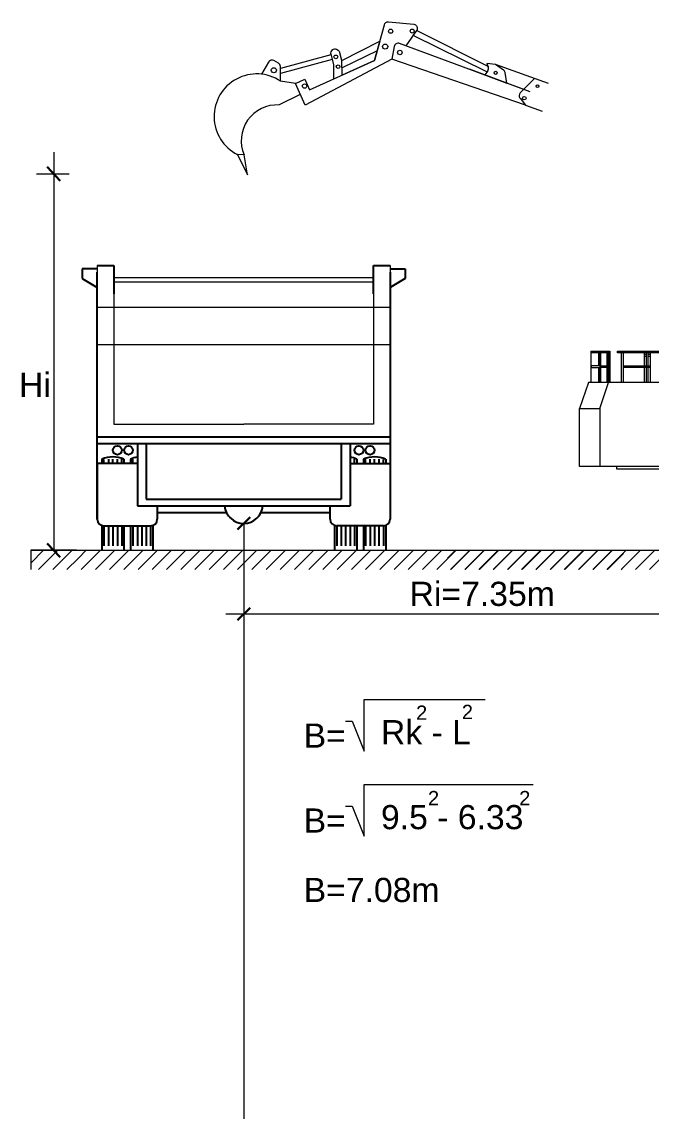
# Model space of a CAD drawing. Header units: millimetres. Extents: x -36433 to 17091, y -3786 to 28324.
# Drawn here: x -36433 to -27724, y 12245 to 27326 of the extents above; entities that cross this region are included whole.
import ezdxf

# ---------------------------------------------------------------- set-up
doc = ezdxf.new("R2010")
doc.units = ezdxf.units.MM
doc.linetypes.add('HIDDEN2', pattern=[0.1875, 0.125, -0.0625])
doc.styles.get("Standard").update_dxf_attribs({"font": 'arial.ttf'})
pattern_1 = [(45, (-81853.27, -162104.54), (-98.40773, 98.40773), [])]

msp = doc.modelspace()

# ---------------------------------------------------------------- hatches: boundary and pattern name
at = {"linetype": 'Continuous', "lineweight": 5}
h = msp.add_hatch(dxfattribs=at)
h.set_pattern_fill('ANSI31', color=256, scale=1113.356419, angle=360, style=0)
h.set_pattern_definition(pattern_1)
h.paths.add_polyline_path([(-35675, 20010), (-36309, 20010), (-36309, 19743), (-35622, 19743)])
h = msp.add_hatch(dxfattribs=at)
h.set_pattern_fill('ANSI31', color=256, scale=1113.356419, angle=360, style=0)
h.set_pattern_definition(pattern_1)
h.paths.add_polyline_path([(-33362, 20010), (-35675, 20010), (-35622, 19743), (-33362, 19743)])
h.paths.add_polyline_path([(-32716, 20010), (-33362, 20010), (-33362, 19743), (-32668, 19743)])
h.paths.add_polyline_path([(-29404, 20010), (-32716, 20010), (-32668, 19743), (-29404, 19743)])
h = msp.add_hatch(dxfattribs=at)
h.set_pattern_fill('ANSI31', color=256, scale=1113.356419, angle=360, style=0)
h.set_pattern_definition([(45, (-76742.4, -162104.54), (-98.40773, 98.40773), [])])
h.paths.add_polyline_path([(-28252, 20010), (-30564, 20010), (-30511, 19743), (-28252, 19743)])
h.paths.add_polyline_path([(-27605, 20010), (-28252, 20010), (-28252, 19743), (-27557, 19743)])
h.paths.add_polyline_path([(-24293, 20010), (-27605, 20010), (-27557, 19743), (-24293, 19743)])
h = msp.add_hatch(dxfattribs=at)
h.set_pattern_fill('ANSI31', color=256, scale=1113.356419, angle=360, style=0)
h.set_pattern_definition(pattern_1)
h.paths.add_polyline_path([(-28767, 20010), (-29404, 20010), (-29404, 19743), (-28767, 19743)])
h.paths.add_polyline_path([(-28102, 20010), (-28767, 20010), (-28767, 19743), (-28127, 19743)])

# ---------------------------------------------------------------- linework, layer by layer
for p, q in [((-31018, 27138), (-30968, 27207)), ((-30968, 27207), (-29983, 26710)), ((-32003, 26792), (-31479, 27060)), ((-31479, 27060), (-31554, 26790)), ((-31479, 27060), (-31479, 27060)), ((-29397, 26358), (-31206, 27025)), ((-29996, 26631), (-31018, 27138)), ((-32156, 26870), (-32854, 26681)), ((-32158, 26878), (-32119, 26733)), ((-32057, 26929), (-32077, 26941)), ((-32003, 26792), (-32031, 26895)), ((-31517, 26925), (-32002, 26690)), ((-31554, 26790), (-31517, 26925)), ((-31280, 26983), (-31311, 26807)), ((-33020, 26768), (-33116, 26600)), ((-32882, 26753), (-32944, 26788)), ((-32138, 26803), (-32854, 26609)), ((-32853, 26503), (-32854, 26705)), ((-32119, 26733), (-32118, 26535)), ((-32002, 26587), (-32003, 26792)), ((-31554, 26790), (-32002, 26587)), ((-29461, 26172), (-31311, 26807)), ((-29876, 26736), (-30000, 26748)), ((-30000, 26748), (-29979, 26702)), ((-29768, 26658), (-29876, 26736)), ((-29144, 26470), (-29876, 26736)), ((-29397, 26358), (-30237, 26668)), ((-30237, 26668), (-29722, 26478)), ((-29984, 26647), (-30025, 26590)), ((-29722, 26478), (-29746, 26622)), ((-29461, 26416), (-29535, 26342)), ((-29461, 26416), (-29337, 26540)), ((-29539, 26268), (-29461, 26172)), ((-29461, 26172), (-29234, 26088)), ((-33449, 25491), (-33310, 25209)), ((-33358, 25482), (-33448, 25488)), ((-33310, 25209), (-33358, 25482)), ((-36309, 20010), (-24139, 20010)), ((-36309, 20010), (-36309, 19743)), ((-25797, 19127), (-33609, 19127))]:
    msp.add_line(p, q, dxfattribs=at)
for p, q in [((-35388, 23906), (-35597, 23906)), ((-35597, 23906), (-35597, 23771)), ((-35388, 23951), (-35159, 23951)), ((-35159, 23951), (-35159, 23560)), ((-31566, 23560), (-31566, 23951)), ((-31566, 23951), (-31337, 23951)), ((-31337, 23906), (-31128, 23906)), ((-31128, 23906), (-31128, 23771)), ((-35597, 23771), (-35388, 23650)), ((-31128, 23771), (-31337, 23650)), ((-34711, 21487), (-34711, 20718)), ((-32014, 21487), (-32014, 20718)), ((-35296, 21210), (-35296, 21268)), ((-35234, 21272), (-35234, 21210)), ((-35173, 21210), (-35173, 21272)), ((-35111, 21210), (-35111, 21272)), ((-35050, 21210), (-35050, 21272)), ((-34896, 21210), (-34896, 21272)), ((-31829, 21210), (-31829, 21272)), ((-31675, 21210), (-31675, 21272)), ((-31614, 21210), (-31614, 21272)), ((-31552, 21210), (-31552, 21272)), ((-31491, 21272), (-31491, 21210)), ((-31429, 21210), (-31429, 21268)), ((-34711, 20718), (-33946, 20718)), ((-34711, 20718), (-32014, 20718)), ((-33002, 20718), (-32014, 20718)), ((-34557, 20533), (-33602, 20533)), ((-33123, 20533), (-32167, 20533)), ((-35296, 20349), (-35296, 20072)), ((-35234, 20349), (-35234, 20072)), ((-35173, 20349), (-35173, 20072)), ((-35111, 20349), (-35111, 20072)), ((-35050, 20349), (-35050, 20072)), ((-34896, 20349), (-34896, 20072)), ((-34834, 20349), (-34834, 20072)), ((-34773, 20349), (-34773, 20072)), ((-34711, 20349), (-34711, 20072)), ((-34650, 20349), (-34650, 20072)), ((-32075, 20349), (-32075, 20072)), ((-32014, 20349), (-32014, 20072)), ((-31952, 20349), (-31952, 20072)), ((-31891, 20349), (-31891, 20072)), ((-31829, 20349), (-31829, 20072)), ((-31675, 20349), (-31675, 20072)), ((-31614, 20349), (-31614, 20072)), ((-31552, 20349), (-31552, 20072)), ((-31491, 20349), (-31491, 20072)), ((-31429, 20349), (-31429, 20072))]:
    msp.add_line(p, q)
at = {"color": 0, "linetype": 'ByBlock'}
for p, q in [((-35388, 20441), (-35388, 23861)), ((-31337, 23861), (-31337, 20441)), ((-35388, 21580), (-33946, 21580)), ((-35388, 21580), (-33723, 21580)), ((-35388, 21580), (-31337, 21580)), ((-35388, 21487), (-33946, 21487)), ((-34834, 21487), (-34834, 20626)), ((-34711, 21487), (-33723, 21487)), ((-34711, 21487), (-31337, 21487)), ((-31891, 21487), (-31891, 20626)), ((-35327, 21272), (-35327, 21210)), ((-35019, 21272), (-35019, 21210)), ((-34927, 21272), (-34927, 21210)), ((-31798, 21272), (-31798, 21210)), ((-31706, 21272), (-31706, 21210)), ((-31398, 21272), (-31398, 21210)), ((-35388, 21210), (-35388, 20441)), ((-34834, 21210), (-35388, 21210)), ((-31891, 21210), (-31337, 21210)), ((-31337, 21210), (-31337, 20441)), ((-34834, 20626), (-33946, 20626)), ((-34557, 20441), (-34557, 20626)), ((-34127, 20626), (-32841, 20626)), ((-33002, 20626), (-31891, 20626)), ((-32167, 20441), (-32167, 20626)), ((-35327, 20349), (-35327, 20010)), ((-35296, 20349), (-34650, 20349)), ((-35019, 20349), (-35019, 20010)), ((-34927, 20349), (-34927, 20010)), ((-34619, 20349), (-34619, 20010)), ((-32106, 20349), (-32106, 20010)), ((-31429, 20349), (-32075, 20349)), ((-31798, 20349), (-31798, 20010)), ((-31706, 20349), (-31706, 20010)), ((-31398, 20349), (-31398, 20010))]:
    msp.add_line(p, q, dxfattribs=at)
at = {"color": 0, "linetype": 'Continuous', "lineweight": 5}
for p, q in [((-28558, 22765), (-28558, 22331)), ((-28558, 22765), (-28298, 22765)), ((-28298, 22742), (-28558, 22742)), ((-28447, 22564), (-28447, 22742)), ((-28438, 22742), (-28438, 22564)), ((-28432, 22331), (-28432, 22742)), ((-28423, 22742), (-28423, 22331)), ((-28331, 22564), (-28331, 22742)), ((-28323, 22742), (-28323, 22564)), ((-28307, 22331), (-28307, 22742)), ((-28298, 22765), (-28298, 22331)), ((-28191, 22765), (-26409, 22765)), ((-28191, 22742), (-28191, 22765)), ((-26398, 22742), (-28191, 22742)), ((-28135, 22331), (-28135, 22742)), ((-28113, 22742), (-28113, 22331)), ((-27823, 22742), (-27823, 22564)), ((-27790, 22720), (-27823, 22720)), ((-27823, 22698), (-27790, 22698)), ((-27790, 22564), (-27790, 22742)), ((-27768, 22742), (-27768, 22564)), ((-27735, 22720), (-27768, 22720)), ((-27768, 22698), (-27734, 22698)), ((-27734, 22331), (-27734, 22742)), ((-28554, 22564), (-28554, 22542)), ((-28432, 22564), (-28554, 22564)), ((-28554, 22542), (-28432, 22542)), ((-28447, 22331), (-28447, 22542)), ((-28438, 22541), (-28438, 22331)), ((-28423, 22564), (-28307, 22564)), ((-28307, 22542), (-28423, 22542)), ((-28331, 22331), (-28331, 22542)), ((-28323, 22541), (-28323, 22331)), ((-28113, 22564), (-27734, 22564)), ((-27734, 22542), (-28113, 22542)), ((-27823, 22542), (-27823, 22331)), ((-27790, 22331), (-27790, 22542)), ((-27768, 22541), (-27768, 22331)), ((-28591, 22331), (-28714, 21974)), ((-26364, 22331), (-28591, 22331)), ((-28435, 21974), (-28313, 22331)), ((-28714, 21172), (-28714, 21974)), ((-28714, 21974), (-28435, 21974)), ((-28435, 21974), (-28435, 21172)), ((-24405, 21172), (-28714, 21172)), ((-28203, 21172), (-28203, 21139)), ((-28203, 21139), (-24884, 21139))]:
    msp.add_line(p, q, dxfattribs=at)
at = {"color": 7, "linetype": 'Continuous', "lineweight": 0}
for p, q in [((-32167, 20533), (-33123, 20533)), ((-35675, 20010), (-36309, 20010)), ((-36309, 20010), (-36309, 19743))]:
    msp.add_line(p, q, dxfattribs=at)
at = {"linetype": 'Continuous', "lineweight": 5}
for points in [[(-31311, 26807), (-32512, 26171), (-32647, 26470), (-32516, 26530), (-32450, 26385), (-31554, 26790), (-31416, 27285, -0.363955), (-31357, 27326), (-31010, 27292, -0.57735), (-30971, 27204), (-31121, 26994)], [(-32647, 26470), (-32853, 26503, 1.066305), (-33448, 25488, 0.767327)], [(-32580, 26320), (-32874, 26175, 0.553772), (-33358, 25482, 2.260649)]]:
    msp.add_lwpolyline(points, format="xyb", dxfattribs=at)
for points in [[(-35991, 25521), (-35991, 20009)], [(-36228, 25220), (-35780, 25220)], [(-35388, 23951), (-35388, 23861)], [(-31337, 23951), (-31337, 23861)], [(-35159, 23785), (-31566, 23785)], [(-35159, 23727), (-31566, 23727)], [(-35159, 23560), (-35159, 21758), (-33362, 21758)], [(-31566, 23560), (-31566, 21758), (-33362, 21758)], [(-31337, 23373), (-35388, 23373)], [(-35388, 22860), (-31337, 22860)], [(-31954, 17645), (-31860, 17645), (-31696, 17230), (-31696, 17944), (-30023, 17944)], [(-31954, 16470), (-31860, 16470), (-31696, 16054), (-31696, 16768), (-29358, 16768)]]:
    msp.add_lwpolyline(points, dxfattribs=at)
at = {"linetype": 'Continuous', "lineweight": 30}
for points in [[(-35903, 25126), (-36082, 25316)], [(-33450, 20297), (-33275, 20467)], [(-33450, 20297), (-33275, 20467)], [(-35903, 19916), (-36082, 20105)], [(-33450, 19042), (-33274, 19212)]]:
    msp.add_lwpolyline(points, dxfattribs=at)
at = {"linetype": 'HIDDEN2', "lineweight": 5}
msp.add_lwpolyline([(-33362, 20382), (-33362, 1085)], dxfattribs=at)
at = {"linetype": 'Continuous', "lineweight": 5}
for centre, radius in [((-31329, 27196), 29.6), ((-31031, 27198), 27.2), ((-31405, 26982), 35.1), ((-32087, 26840), 26.3), ((-31201, 26902), 31.3), ((-32056, 26705), 25), ((-32946, 26655), 35.1), ((-29875, 26620), 21.7), ((-32520, 26436), 30.8), ((-29296, 26434), 19.8), ((-29480, 26269), 24.7)]:
    msp.add_circle(centre, radius, dxfattribs=at)
for centre in [(-35111, 21395), (-34957, 21395), (-31768, 21395), (-31614, 21395)]:
    msp.add_circle(centre, 61.5)
for centre, start, end in [((-31225, 26973), 69.7509, 169.8304), ((-32104, 26892), 60.1624, 195.1624), ((-32084, 26881), 15.1624, 60.1624), ((-32971, 26740), 60.1624, 150.1624), ((-32910, 26705), 0.1624, 60.1624), ((-30030, 26679), 324.3573, 24.3573), ((-29801, 26613), 9.3573, 54.3573), ((-29496, 26303), 135, 219.1231)]:
    msp.add_arc(centre, 55.7, start, end, dxfattribs=at)
at = {"color": 0, "linetype": 'ByBlock'}
for centre, radius, start, end in [((-35173, 20903), 400, 67.3801, 112.6199), ((-34773, 20903), 400, 98.8499, 112.6199), ((-31952, 20903), 400, 67.3801, 81.1501), ((-31552, 20903), 400, 67.3801, 112.6199), ((-35296, 20441), 92.3, 180, 270), ((-34650, 20441), 92.3, 270, 0), ((-32075, 20441), 92.3, 180, 270), ((-31429, 20441), 92.3, 270, 0)]:
    msp.add_arc(centre, radius, start, end, dxfattribs=at)
msp.add_arc((-33362, 20647), 265, 184.4907, 355.5093)
at = {"color": 7, "linetype": 'Continuous', "lineweight": 0}
msp.add_arc((-33362, 20647), 265, 184.4907, 334.7266, dxfattribs=at)

# ---------------------------------------------------------------- texts
at = {"linetype": 'Continuous', "lineweight": 5, "attachment_point": 1}
for s, insert, char_height, width in [('Hi', (-36472, 22468), 334, 530.3), ('Ri=7.35m', (-31067, 19574), 334, 2128.02), ('2', (-30977, 17861), 198, 200.77), ('2', (-30344, 17871), 198, 174.64), ('Rk - L', (-31463, 17659), 334, 3251.01), ('B=', (-32533, 17612), 334, 3251.01), ('2', (-30812, 16678), 198, 229.98), ('2', (-29550, 16678), 198, 211.2), ('9.5 - 6.33', (-31463, 16483), 334, 3251.01), ('B=', (-32533, 16436), 334, 716.38), ('B=7.08m', (-32533, 15475), 334, 1949.11)]:
    msp.add_mtext(s, dxfattribs=dict(at, insert=insert, char_height=char_height, width=width))

doc.saveas('drawing.dxf')
